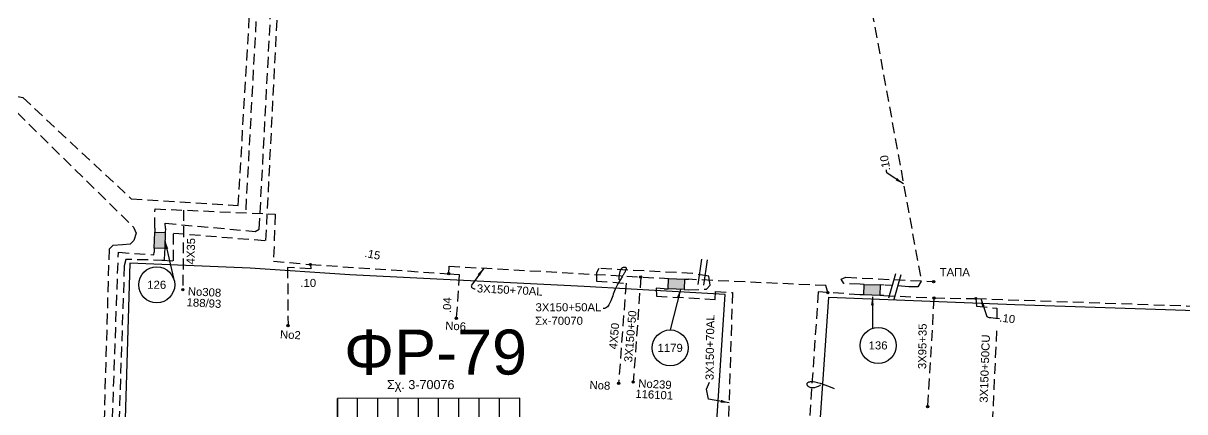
# Model space of a CAD drawing. Header units: millimetres. Extents: x 2893 to 4023, y 216 to 730.
# Drawn here: x 3010.8 to 3147.5, y 411.6 to 457.4 of the extents above; entities that cross this region are included whole.
import ezdxf
from ezdxf.enums import TextEntityAlignment as Align

# ---------------------------------------------------------------- set-up
doc = ezdxf.new("R2010")
doc.units = ezdxf.units.MM
doc.linetypes.add('DASHED', pattern=[19.05, 12.7, -6.35])
for name, color, linetype in [('Link Box 4 Διευθύνσεων', 7, 'Continuous'), ('Άγνωστα', 7, 'Continuous'), ('Ασφαλειοκιβώτια Χ.Τ 9 αναχωρήσεων', 7, 'Continuous'), ('Επιγραφές - Σχήματα', 7, 'Continuous'), ('Καλώδια ΧΤ   3x150+50AL', 7, 'DASHED'), ('Καλώδια ΧΤ   3x150+70 AL', 7, 'DASHED'), ('Συνδέσεις', 7, 'Continuous'), ('Τομή', 7, 'Continuous'), ('Υπόβαθρο ΔΕΗ', 7, 'Continuous'), ('Υπόγεια Καλώδια Δικτύου ΧΤ   .04', 7, 'DASHED'), ('Υπόγεια Καλώδια Δικτύου ΧΤ   .10', 7, 'DASHED'), ('Υπόγεια Καλώδια Δικτύου ΧΤ   .15', 7, 'DASHED'), ('Υπόγεια καλώδια Παροχών ΧΤ   .10', 7, 'DASHED')]:
    doc.layers.add(name, color=color, linetype=linetype)
doc.styles.add('arial', font='ARIAL.TTF')
doc.styles.get("Standard").update_dxf_attribs({"font": 'ARIAL.TTF'})
doc.linetypes.add('SYN_LINE', pattern='A,0.5,-0.0001,["/\\/\\/\\/",Standard,S=0.1,R=0,X=0,Y=-0.05],-0.25', length=0.7501)
doc.dimstyles.new('ISO-25', dxfattribs={"dimtxt": 2.5, "dimasz": 2.5, "dimexe": 1.25, "dimexo": 0.625, "dimtad": 1, "dimtxsty": 'Standard', "dimcen": 2.5, "dimadec": 0, "dimazin": 0, "dimtfac": 1, "dimtmove": 0, "dimatfit": 3, "dimfxl": 1, "dimarcsym": 0})

# ---------------------------------------------------------------- blocks, each defined once
blk = doc.blocks.new('LINK BOX 4 ΑΝΑΧΩΡΗΣΕΩΝ')
at = {"layer": 'Link Box 4 Διευθύνσεων', "ltscale": 40}
blk.add_hatch(color=256, dxfattribs=at).paths.add_polyline_path([(-3.54, 0), (-3.54, -4.67), (3.54, -4.67), (3.54, 0)])
for p, q in [((-3.54, 0), (-5.33, 0)), ((5.33, 0), (3.54, 0)), ((-3.54, -4.67), (-5.33, -4.67)), ((5.33, -4.67), (3.54, -4.67))]:
    blk.add_line(p, q, dxfattribs=at)
blk.add_lwpolyline([(-3.54, -4.67), (-3.54, 0), (3.54, 0), (3.54, -4.67)], close=True, dxfattribs=at)
blk = doc.blocks.new('ΤΟΜΗ')
at = {"layer": 'Τομή', "ltscale": 40}
for p, q in [((-5.68, 0), (5.68, 0)), ((5.68, -2.33), (-5.68, -2.33))]:
    blk.add_line(p, q, dxfattribs=at)
blk = doc.blocks.new('_ΣΥΝΔΕΣΗ')
at = {"layer": 'Συνδέσεις', "linetype": 'SYN_LINE', "ltscale": 40}
blk.add_hatch(color=256, dxfattribs=at).paths.add_polyline_path([(-116.75, 2339.64, 1), (-117.75, 2339.64, 1)])
at = {"layer": 'Συνδέσεις'}
blk.add_circle((-117.25, 2339.64), 0.5, dxfattribs=at)
blk = doc.blocks.new('ΑΣΦΑΛΕΙΟΚΙΒΩΤΙΟ ΥΠΟΣΤΑΘΜΟΥ 9 ΑΝΑΧΩΡΗΣΕΩΝ')
at = {"layer": 'Ασφαλειοκιβώτια Χ.Τ 9 αναχωρήσεων', "ltscale": 40}
for p, q in [((-23.8, 40.36), (24.02, 40.36)), ((-9.72, 40.36), (-9.72, -40.64)), ((9.94, 40.36), (9.94, -40.64)), ((-23.8, 31.36), (24.02, 31.36)), ((-23.8, 22.36), (24.02, 22.36)), ((-23.8, 13.36), (24.02, 13.36)), ((-23.8, 4.36), (24.02, 4.36)), ((-23.8, -4.64), (24.02, -4.64)), ((-23.8, -13.64), (24.02, -13.64)), ((-23.8, -22.64), (24.02, -22.64)), ((-23.8, -31.64), (24.02, -31.64))]:
    blk.add_line(p, q, dxfattribs=at)
at = {"layer": 'Ασφαλειοκιβώτια Χ.Τ 9 αναχωρήσεων'}
blk.add_lwpolyline([(-23.8, -40.64), (24.02, -40.64), (24.02, 40.36), (-23.8, 40.36)], close=True, dxfattribs=at)
for s, p in [('1', (-18.45, 37.24)), ('2', (-18.45, 28.67)), ('3', (-18.45, 19.6)), ('4', (-18.45, 10.58)), ('5', (-18.45, 1.57)), ('6', (-18.45, -7.57)), ('7', (-18.45, -15.81)), ('8', (-18.45, -25.5)), ('9', (-18.45, -34.19))]:
    blk.add_text(s, height=3.6, rotation=270, dxfattribs=at).set_placement(p)
at = {"layer": 'Ασφαλειοκιβώτια Χ.Τ 9 αναχωρήσεων', "ltscale": 40}
for tag, height, p in [('ΟΝΟΜΑ', 5, (-0.16, 44.31)), ('ΚΕΙΜΕΝΟ 1', 2, (17.06, 35.59)), ('ΚΕΙΜΕΝΟ 2', 2, (17.06, 26.88)), ('ΚΕΙΜΕΝΟ 3', 2, (17.06, 17.69)), ('ΚΕΙΜΕΝΟ 4', 2, (17.06, 8.71)), ('ΚΕΙΜΕΝΟ 5', 2, (17.06, -0.13)), ('ΚΕΙΜΕΝΟ 6', 2, (17.06, -9.05)), ('ΚΕΙΜΕΝΟ 7', 2, (17.06, -18.13)), ('ΚΕΙΜΕΝΟ 8', 2, (17.06, -26.85)), ('ΚΕΙΜΕΝΟ 9', 2, (17.06, -35.99)), ('ΣΧ', 2, (-0.1, -42.64))]:
    blk.add_attdef(tag, text='', height=height, dxfattribs=at).set_placement(p, align=Align.MIDDLE_CENTER)

msp = doc.modelspace()

# ---------------------------------------------------------------- linework, layer by layer
at = {"layer": 'Άγνωστα', "color": 5, "linetype": 'DASHED', "ltscale": 0.1}
msp.add_lwpolyline([(3030.63, 502.32, 0.000000318, 0.000000318, 0), (3029, 466.55, 0.000000318, 0.000000318, 0), (3029, 466.55, 0, 0, 0), (3029, 466.55, 0, 0, 0), (3029, 466.55, 0, 0, 0), (3029, 466.55, 0, 0, 0), (3039.59, 465.74, 0, 0, 0), (3037.93, 435.78, 0, 0, 0), (3037.66, 433.61, 0, 0, 0), (3023.71, 434.5, 0, 0, 0), (3010.26, 447.66, 0, 0, 0), (3007.07, 448.63, 0, 0, 0), (3004.85, 449.39, 0, 0, 0), (3004.45, 449.91, 0, 0, 0), (3005.01, 460.62, 0, 0, 0), (3008.08, 460.55, 0, 0, 0), (3008.18, 461.13, 0, 0, 0), (3008.28, 465.57, 0, 0, 0)], format="xyseb", dxfattribs=at)
at = {"layer": 'Άγνωστα', "color": 30, "linetype": 'DASHED', "ltscale": 0.1}
for points in [[(3030.05, 501.07), (3028.16, 465.88), (3028.16, 465.88), (3028.16, 465.88), (3028.16, 465.88), (3038.58, 465.26), (3036.95, 435.11)], [(3029.66, 435.4), (3029.56, 426.02)]]:
    msp.add_lwpolyline(points, dxfattribs=at)
at = {"layer": 'Άγνωστα', "color": 6, "linetype": 'DASHED', "ltscale": 0.1}
for points in [[(3027.1, 429.49), (3028.46, 429.44), (3028.46, 432.7), (3039.34, 431.81), (3041.12, 466.94), (3030.56, 467.84), (3030.82, 472.48)], [(3027.51, 433.24), (3027.5, 433.85), (3038.08, 432.9), (3038.56, 433.17), (3040.3, 466.25), (3029.66, 467.11), (3029.59, 472.53)], [(3020.67, 393.67), (3020.67, 393.67), (3021.98, 430.43), (3026.16, 430.15), (3026.18, 430.45)], [(3027.41, 430.41), (3027.38, 429.48), (3022.87, 429.59), (3022.67, 428.83), (3021.22, 385.96), (3021.22, 385.96)]]:
    msp.add_lwpolyline(points, dxfattribs=at)
at = {"layer": 'Άγνωστα', "color": 2, "linetype": 'DASHED', "ltscale": 0.1}
for points in [[(3081.73, 426.78), (3081.73, 426.78), (3080.86, 415)], [(3083.47, 427.53), (3082.58, 415.13)]]:
    msp.add_lwpolyline(points, dxfattribs=at)
at = {"layer": 'Άγνωστα', "color": 85, "linetype": 'DASHED', "ltscale": 0.1}
for points in [[(3117.97, 425.05), (3117.22, 412.24)], [(3122.9, 424.98), (3122.97, 424.07), (3125.37, 423.86), (3125.39, 422.27)], [(3125.34, 421.18), (3124.87, 411.05)]]:
    msp.add_lwpolyline(points, dxfattribs=at)
at = {"layer": 'Επιγραφές - Σχήματα'}
for points in [[(3112.46, 439.77), (3112.44, 439.8), (3112.42, 439.84), (3112.41, 439.88), (3112.4, 439.92), (3112.39, 439.97), (3112.38, 440.03), (3112.37, 440.09), (3112.37, 440.15)], [(3080.91, 427.18), (3080.94, 427.5), (3080.97, 427.76), (3081, 427.98), (3081.03, 428.15), (3081.07, 428.29), (3081.11, 428.4), (3081.16, 428.48), (3081.21, 428.54), (3081.26, 428.59), (3081.31, 428.63), (3081.36, 428.66), (3081.42, 428.68), (3081.47, 428.69), (3081.52, 428.7), (3081.57, 428.7), (3081.61, 428.69), (3081.65, 428.68), (3081.68, 428.67), (3081.7, 428.65), (3081.72, 428.63), (3081.74, 428.6), (3081.75, 428.57), (3081.75, 428.54), (3081.74, 428.49), (3081.74, 428.45), (3081.72, 428.4), (3081.7, 428.34), (3081.67, 428.28), (3081.64, 428.21), (3081.61, 428.14), (3081.57, 428.07), (3081.52, 427.99), (3081.48, 427.91), (3081.43, 427.82), (3081.38, 427.73), (3081.32, 427.64), (3081.26, 427.54), (3081.2, 427.44), (3081.14, 427.33), (3081.07, 427.22), (3081, 427.1), (3080.93, 426.98), (3080.85, 426.85), (3080.78, 426.71), (3080.7, 426.56), (3080.62, 426.41), (3080.54, 426.24), (3080.47, 426.07), (3080.39, 425.88), (3080.31, 425.69), (3080.23, 425.49), (3080.16, 425.29), (3080.08, 425.09), (3080.01, 424.9), (3079.93, 424.71), (3079.86, 424.54), (3079.79, 424.38), (3079.72, 424.24), (3079.64, 424.12), (3079.55, 424.01), (3079.45, 423.93), (3079.33, 423.86), (3079.19, 423.82), (3079.03, 423.8)], [(3063.53, 426.57), (3063.52, 426.48), (3063.53, 426.4), (3063.56, 426.32), (3063.61, 426.26), (3063.68, 426.21), (3063.76, 426.17), (3063.86, 426.14), (3063.99, 426.13)], [(3124.19, 422.88), (3124.21, 422.85), (3124.26, 422.82), (3124.35, 422.79), (3124.48, 422.76), (3124.67, 422.73), (3124.93, 422.7), (3125.27, 422.66), (3125.7, 422.62)], [(3091.44, 413.13), (3091.21, 414.29), (3091.55, 415.11)], [(3104.61, 414.76), (3104.35, 414.63), (3104.13, 414.53), (3103.93, 414.47), (3103.76, 414.45), (3103.62, 414.44), (3103.5, 414.46), (3103.4, 414.49), (3103.31, 414.53), (3103.24, 414.58), (3103.18, 414.63), (3103.13, 414.68), (3103.09, 414.73), (3103.06, 414.78), (3103.04, 414.84), (3103.04, 414.89), (3103.04, 414.94), (3103.05, 414.98), (3103.07, 415.02), (3103.09, 415.06), (3103.14, 415.1), (3103.19, 415.13), (3103.26, 415.15), (3103.35, 415.17), (3103.46, 415.19), (3103.58, 415.2), (3103.74, 415.19), (3103.95, 415.16), (3104.22, 415.1), (3104.57, 415), (3105.01, 414.85), (3105.55, 414.65), (3106.21, 414.38)]]:
    msp.add_lwpolyline(points, dxfattribs=at)
at = {"layer": 'Επιγραφές - Σχήματα', "color": 151, "linetype": 'DASHED', "ltscale": 0.1}
msp.add_lwpolyline([(3109.3, 426.67), (3107.37, 426.76), (3107.05, 427.26), (3107.61, 427.49), (3117.97, 426.99)], dxfattribs=at)
at = {"layer": 'Επιγραφές - Σχήματα'}
for centre in [(3026.49, 426.6), (3086.93, 419.16), (3111.4, 419.45)]:
    msp.add_circle(centre, 2.12, dxfattribs=at)
at = {"layer": 'Καλώδια ΧΤ   3x150+50AL', "color": 2, "ltscale": 0.1}
msp.add_lwpolyline([(3089.04, 426.01), (3091.19, 426.08), (3091.63, 426.54), (3091.48, 427.62), (3089.56, 427.94), (3078.53, 428.52), (3078.25, 428.01), (3078.26, 427.04), (3081.73, 426.78)], dxfattribs=at)
at = {"layer": 'Καλώδια ΧΤ   3x150+50AL', "color": 151, "ltscale": 0.1}
for points in [[(3105.48, 425.68), (3105.26, 426.5), (3089.09, 427.25)], [(3109.26, 425.43), (3104.35, 425.76), (3102.53, 398.91), (3102.29, 395.37), (3101.97, 389.9), (3101.16, 375.82), (3130.32, 371.78), (3129.92, 366.26), (3132.76, 366.15)]]:
    msp.add_lwpolyline(points, dxfattribs=at)
at = {"layer": 'Καλώδια ΧΤ   3x150+70 AL', "color": 30, "ltscale": 0.1}
msp.add_lwpolyline([(3060.86, 427.91), (3060.91, 428.8), (3086.27, 427.37)], dxfattribs=at)
at = {"layer": 'Καλώδια ΧΤ   3x150+70 AL', "color": 2, "ltscale": 0.1}
msp.add_lwpolyline([(3086.22, 426.13), (3085.26, 426.19), (3085.32, 425.27), (3092.22, 424.87), (3092.26, 425.81), (3094.26, 425.68), (3093.7, 407.87), (3093.13, 407.9), (3093.13, 409.04), (3086.88, 409.52)], dxfattribs=at)
at = {"layer": 'Υπόβαθρο ΔΕΗ'}
for points in [[(3023.31, 429.16), (3022.3, 395.08), (3030.21, 393.88), (3039.34, 393), (3046.54, 391.92), (3056.41, 390.9), (3069.28, 389.29), (3077.35, 388.1), (3085.96, 387.05), (3090.83, 386.66), (3093.39, 425.45), (3076.81, 426.4), (3049.23, 427.79), (3037.47, 428.55), (3023.31, 429.16)], [(3102.88, 386.02), (3105.61, 425.13), (3127.5, 424.26), (3147.58, 423.63), (3159.06, 423.23), (3175.62, 416.32), (3174.12, 393.67), (3172.82, 376.58), (3163.53, 377.79), (3151.29, 379.48), (3142.94, 380.45), (3133.31, 381.83), (3129.76, 381.96), (3122.97, 383.2), (3116.84, 383.69), (3112.9, 384.44), (3109.57, 384.66), (3102.88, 386.02)]]:
    msp.add_lwpolyline(points, dxfattribs=at)
at = {"layer": 'Υπόγεια Καλώδια Δικτύου ΧΤ   .04', "color": 30, "linetype": 'DASHED', "ltscale": 0.1}
msp.add_lwpolyline([(3060.86, 427.91), (3062.08, 427.8), (3061.75, 422.64)], dxfattribs=at)
at = {"layer": 'Υπόγεια Καλώδια Δικτύου ΧΤ   .10', "color": 173, "ltscale": 0.1}
msp.add_lwpolyline([(3123.41, 464.23), (3110.68, 458.84), (3116.48, 427.04), (3116.09, 426.38), (3115, 426.37), (3112.22, 426.57)], dxfattribs=at)
at = {"layer": 'Υπόγεια Καλώδια Δικτύου ΧΤ   .10', "color": 85, "ltscale": 0.1}
msp.add_lwpolyline([(3112.08, 425.34), (3117.97, 425.05), (3122.9, 424.98), (3159.37, 423.72), (3176.67, 416.55), (3176.56, 414.73)], dxfattribs=at)
at = {"layer": 'Υπόγεια Καλώδια Δικτύου ΧΤ   .15', "color": 1, "linetype": 'DASHED', "ltscale": 0.1}
msp.add_lwpolyline([(2937.43, 450.68), (2937.46, 452.13), (2959.74, 450.42), (2961.18, 451.7), (2972.86, 451.01), (2972.84, 449.71), (3002.62, 447.36), (3005.97, 449.66), (3010.73, 448.67), (3023.5, 436.73), (3036.08, 435.94), (3037.74, 464.09), (3027.1, 465.17), (3027.1, 465.17), (3029.37, 499.33), (3029, 500.46), (3028.71, 501.29), (3028.71, 502.19), (3028.71, 502.22), (3029.04, 503.16), (3029.38, 503.97), (3029.71, 508.55), (3029.67, 508.55), (3037.34, 508.41)], dxfattribs=at)
at = {"layer": 'Υπόγεια Καλώδια Δικτύου ΧΤ   .15', "color": 4, "ltscale": 0.1}
msp.add_lwpolyline([(3010.09, 446.88), (3023.76, 433.39), (3024.08, 432.67), (3023.81, 431.82), (3023.35, 431.38), (3022.47, 431.32), (3021.32, 431.23), (3020.88, 430.82), (3019.62, 387.4)], dxfattribs=at)
at = {"layer": 'Υπόγεια Καλώδια Δικτύου ΧΤ   .15', "color": 30, "ltscale": 0.1}
msp.add_lwpolyline([(3026.27, 433.28), (3026.29, 435.55), (3040.44, 434.94), (3040.23, 429.4), (3044.59, 428.99), (3060.86, 427.91)], dxfattribs=at)
at = {"layer": 'Υπόγεια καλώδια Παροχών ΧΤ   .10', "color": 30, "ltscale": 0.1}
msp.add_lwpolyline([(3044.59, 428.99), (3044.62, 428.48), (3041.89, 428.66), (3041.95, 421.77)], dxfattribs=at)

# ---------------------------------------------------------------- block references
at = {"layer": 'Link Box 4 Διευθύνσεων'}
for p, xscale, yscale, zscale, rotation in [((3026.23, 431.87), 0.2649871955224045, 0.2649871955224045, 0.2649871955224045, 88.10470630112887), ((3087.63, 426.07), 0.2649871955224868, 0.2649871955224868, 0.2649871955224868, 177.5690214197741), ((3110.71, 426.62), 0.2649871955224574, 0.2649871955224574, 0.2649871955224574, 358.1222962839444)]:
    msp.add_blockref('LINK BOX 4 ΑΝΑΧΩΡΗΣΕΩΝ', p, dxfattribs=dict(at, xscale=xscale, yscale=yscale, zscale=zscale, rotation=rotation))
at = {"layer": 'Ασφαλειοκιβώτια Χ.Τ 9 αναχωρήσεων', "xscale": 0.2649871955223489, "yscale": 0.2649871955223489, "zscale": 0.2649871955223489, "rotation": 90.04340889657617}
msp.add_blockref('ΑΣΦΑΛΕΙΟΚΙΒΩΤΙΟ ΥΠΟΣΤΑΘΜΟΥ 9 ΑΝΑΧΩΡΗΣΕΩΝ', (3058.45, 406.85), dxfattribs=at).add_auto_attribs({'ΟΝΟΜΑ': 'ΦP-79', 'ΣΧ': 'Σχ. 370076'})
at = {"layer": 'Συνδέσεις', "xscale": 0.2649871955223772, "yscale": 0.2649871955223772, "zscale": 0.2649871955223772}
for p in [(3075.65, -190.98), (3091.93, -192.07), (3114.53, -192.45), (3149, -193.01), (3060.63, -193.95), (3136.55, -194.29), (3149.04, -194.93), (3153.97, -194.99), (3092.82, -197.34), (3073.01, -198.2), (3111.92, -204.98), (3113.64, -204.84), (3148.29, -207.73)]:
    msp.add_blockref('_ΣΥΝΔΕΣΗ', p, dxfattribs=at)
at = {"layer": 'Τομή'}
for p, xscale, yscale, zscale, rotation in [((3090.45, 428.13), 0.2649871955224151, 0.2649871955224151, 0.2649871955224151, 81.73276565497778), ((3113.07, 426.5), 0.2649871955223693, 0.2649871955223693, 0.2649871955223693, 74.0402088082234)]:
    msp.add_blockref('ΤΟΜΗ', p, dxfattribs=dict(at, xscale=xscale, yscale=yscale, zscale=zscale, rotation=rotation))

# ---------------------------------------------------------------- texts
at = {"layer": 'Άγνωστα', "char_height": 0.954, "width": 89.2327, "attachment_point": 1, "style": 'arial'}
for s, insert, rotation in [('4X35', (3029.98, 429.02), 88.4796), ('3X150+50', (3081.49, 417.52), 84.9764), ('4X50', (3079.72, 419.05), 84.9764), ('3X95+35', (3116.1, 416.67), 89.2454), ('3X150+50CU', (3123.34, 412.72), 88.0789)]:
    msp.add_mtext(s, dxfattribs=dict(at, insert=insert, rotation=rotation))
at = {"layer": 'Επιγραφές - Σχήματα', "char_height": 0.954, "style": 'arial'}
for s, insert, width, attachment_point in [('ΤΑΠΑ', (3118.65, 428.57), 89.2327, 1), ('126', (3026.49, 426.6), 2.6109, 5), ('Σx-70070', (3071.02, 422.84), 89.2327, 1), ('136', (3111.4, 419.45), 2.6109, 5), ('1179', (3086.93, 419.16), 2.6109, 5)]:
    msp.add_mtext(s, dxfattribs=dict(at, insert=insert, width=width, attachment_point=attachment_point))
at = {"layer": 'Επιγραφές - Σχήματα', "char_height": 0.954, "width": 89.2327, "attachment_point": 1, "rotation": 357.098, "style": 'arial'}
for s, insert in [('No308', (3030.18, 426.33)), ('188/93', (3030.04, 425.03)), ('No2', (3041.03, 421.25)), ('No6', (3060.48, 422.28)), ('No8', (3077.46, 415.29)), ('No239', (3083.2, 415.47)), ('116101', (3082.85, 414.24))]:
    msp.add_mtext(s, dxfattribs=dict(at, insert=insert))
at = {"layer": 'Επιγραφές - Σχήματα', "linetype": 'DASHED', "attachment_point": 1}
for s, insert, char_height, width in [('ΦP-79', (3048.53, 421.32), 5.3, 21.9591), ('Σχ. 3-70076', (3053.59, 415.36), 1.0599, 13.3798)]:
    msp.add_mtext(s, dxfattribs=dict(at, insert=insert, char_height=char_height, width=width))
at = {"layer": 'Καλώδια ΧΤ   3x150+50AL', "insert": (3071.08, 424.43), "char_height": 0.954, "width": 89.2327, "attachment_point": 1, "style": 'arial'}
msp.add_mtext('3X150+50AL', dxfattribs=at)
at = {"layer": 'Καλώδια ΧΤ   3x150+70 AL', "char_height": 0.954, "width": 89.2327, "attachment_point": 1, "style": 'arial'}
for insert, rotation in [((3064.2, 426.67), 357.0957), ((3091.08, 415.37), 89.2454)]:
    msp.add_mtext('3X150+70AL', dxfattribs=dict(at, insert=insert, rotation=rotation))
at = {"layer": 'Υπόγεια Καλώδια Δικτύου ΧΤ   .04', "insert": (3060.17, 423.28), "char_height": 0.954, "width": 89.2327, "attachment_point": 1, "rotation": 88.4796, "style": 'arial'}
msp.add_mtext('.04', dxfattribs=at)
at = {"layer": 'Υπόγεια Καλώδια Δικτύου ΧΤ   .10', "char_height": 0.954, "attachment_point": 1, "style": 'arial'}
for insert, width, rotation in [((3111.9, 439.96), 89.2327, 99.4712), ((3125.75, 423.22), 88.1055, 353.138)]:
    msp.add_mtext('.10', dxfattribs=dict(at, insert=insert, width=width, rotation=rotation))
at = {"layer": 'Υπόγεια Καλώδια Δικτύου ΧΤ   .15', "insert": (3051.08, 430.84), "char_height": 0.954, "width": 89.2327, "attachment_point": 1, "rotation": 348.8327, "style": 'arial'}
msp.add_mtext('.15', dxfattribs=at)
at = {"layer": 'Υπόγεια καλώδια Παροχών ΧΤ   .10', "insert": (3043.4, 427.3), "char_height": 0.954, "width": 89.2327, "attachment_point": 1, "style": 'arial'}
msp.add_mtext('.10', dxfattribs=at)

# ---------------------------------------------------------------- leaders
at = {"layer": 'Επιγραφές - Σχήματα'}
for points, override in [([(3114.39, 438.5), (3112.46, 439.77)], {"dimasz": 1, "dimgap": 0.625, "dimtad": 0}), ([(3027.46, 431.82), (3028.46, 427.37)], {"dimasz": 1, "dimtad": 0}), ([(3064.98, 428.57), (3063.53, 426.57)], {"dimasz": 1, "dimgap": 0.625, "dimtad": 0}), ([(3088.13, 426.05), (3086.93, 421.28)], {"dimasz": 1, "dimtad": 0}), ([(3110.73, 425.2), (3110.74, 421.46)], {"dimasz": 1, "dimtad": 0}), ([(3123.48, 425), (3124.19, 422.88)], {"dimasz": 1, "dimgap": 0.625, "dimtad": 0}), ([(3093.87, 412.7), (3091.44, 413.13)], {"dimasz": 1, "dimgap": 0.625, "dimtad": 0})]:
    msp.add_leader(points, dimstyle='ISO-25', override=override, dxfattribs=at)

doc.saveas('drawing.dxf')
